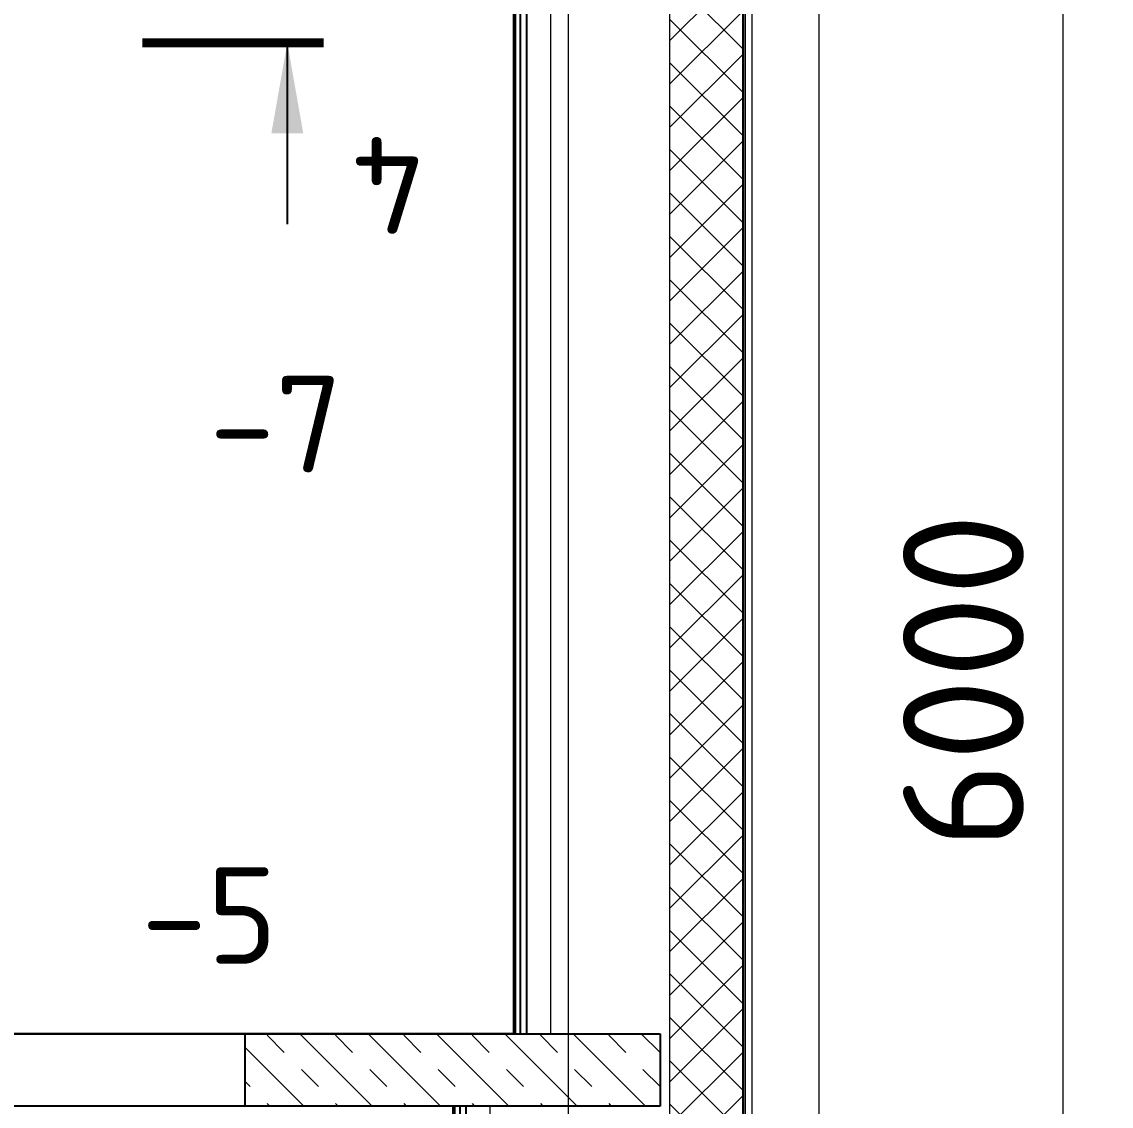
# Model space of a CAD drawing. Header units: metres. Extents: x -7665 to -5405, y -4871 to -3608.
# Drawn here: x -5484.618 to -5482.363, y -4857.762 to -4855.518 of the extents above; entities that cross this region are included whole.
import ezdxf

# ---------------------------------------------------------------- set-up
doc = ezdxf.new("R2010")
doc.units = ezdxf.units.M
doc.header["$PDMODE"] = 35
doc.header["$PDSIZE"] = 0.03
doc.linetypes.add('Xref_level ST-8$0$DASHDOT', pattern=[25.4, 12.7, -6.35, 0, -6.35])
doc.layers.get('Defpoints').update_dxf_attribs({"color": 4})
doc.layers.add('_5-1_Площадь помещений', color=2, linetype='Continuous', lineweight=30, plot=False)
for name, color, linetype in [('A-Wall', 113, 'Continuous'), ('высотные отклонения', 7, 'Continuous'), ('Стены', 7, 'Continuous'), ('Стены ГКЛ (графика)', 7, 'Continuous')]:
    doc.layers.add(name, color=color, linetype=linetype)
for name, color, linetype, lineweight in [('S-WALL-PATT', 7, 'Continuous', 0), ('Выноски', 7, 'Continuous', 15), ('Обобщенные модели', 7, 'Continuous', 18), ('ОСИ', 250, 'Xref_level ST-8$0$DASHDOT', 5), ('Привязки', 7, 'Continuous', 9), ('Стены штриховка', 7, 'Continuous', 9), ('Цоколь', 252, 'Continuous', 18)]:
    doc.layers.add(name, color=color, linetype=linetype, lineweight=lineweight)
doc.layers.add('ГКЛ (контур)', color=255, linetype='Continuous', plot=False)
doc.styles.add('Норм 2.5', font='isocpeur.ttf', dxfattribs={"height": 2.5})
doc.dimstyles.new('Норм Оси', dxfattribs={"dimtxt": 2.5, "dimasz": 2, "dimexe": 1, "dimexo": 0.6267, "dimgap": 0.81, "dimtad": 1, "dimdec": 0, "dimlfac": 1000, "dimrnd": 10, "dimzin": 0, "dimtxsty": 'Норм 2.5', "dimblk": 'OBLIQUE', "dimcen": 0.9, "dimdle": 1.2, "dimclrd": 256, "dimclrt": 256, "dimadec": 3, "dimazin": 0, "dimtfac": 1, "dimtdec": 0, "dimtofl": 0, "dimtmove": 0, "dimatfit": 3, "dimfxl": 1, "dimtfill": 1, "dimtolj": 1, "dimtzin": 0, "dimlwd": -1, "dimlwe": -1, "dimarcsym": 0})
pattern_1 = [(0, (12, 6), (3, 300), [3, -300]), (10, (108, 12), (-49.14, 295.96), [3, -300]), (20, (54, 78), (-99.79, 282.93), [3, -300]), (30, (120, 126), (-147.4, 261.3), [3, -300]), (40, (42, 144), (-190.54, 231.74), [3, -300]), (50, (66, 216), (-227.88, 195.13), [3, -300]), (60, (24, 270), (-258.3, 152.6), [3, -300]), (70, (120, 264), (-280.88, 105.43), [3, -300]), (80, (192, 276), (-294.92, 55.05), [3, -300]), (90, (228, 204), (-300, 3), [3, -300]), (100, (288, 198), (-295.96, -49.14), [3, -300]), (110, (288, 90), (-282.93, -99.8), [3, -300]), (120, (234, 54), (-261.3, -147.4), [3, -300]), (130, (150, 72), (-231.74, -190.54), [3, -300]), (140, (204, 126), (-195.13, -227.88), [3, -300]), (150, (150, 180), (-152.6, -258.3), [3, -300]), (160, (276, 12), (-105.43, -280.88), [3, -300])]

# ---------------------------------------------------------------- blocks, each defined once
blk = doc.blocks.new('*U53')
at = {"layer": 'S-WALL-PATT', "lineweight": 0, "true_color": 0x636466}
h = blk.add_hatch(dxfattribs=at)
h.set_pattern_fill('ANSI37', color=251, scale=20)
h.paths.add_polyline_path([(-150, 0), (0, 0), (0, 4330), (-150, 4330)])
at = {"color": 0}
blk.add_lwpolyline([(-150, 0), (0, 0), (0, 4330), (-150, 4330)], close=True, dxfattribs=at)
blk = doc.blocks.new('*U89')
at = {"layer": 'A-Wall', "linetype": 'Continuous', "lineweight": 18}
h = blk.add_hatch(dxfattribs=at)
h.set_pattern_fill('GENERAL_TEXTURE', color=30, scale=300, style=0, pattern_type=2)
h.set_pattern_definition(pattern_1)
h.paths.add_polyline_path([(12.5, 0), (12.5, -12.5), (530.7, -12.5), (530.7, 0)], flags=0)
at = {"layer": 'A-Wall', "color": 30, "linetype": 'Continuous', "lineweight": 50}
blk.add_line((0.9, -1.3), (3398.2, -1.3), dxfattribs=at)
at = {"layer": 'A-Wall', "color": 11, "linetype": 'Continuous', "lineweight": 25}
for p, q in [((0.9, -13.8), (3410.7, -13.8)), ((0.9, -26.3), (3423.2, -26.3))]:
    blk.add_line(p, q, dxfattribs=at)
at = {"layer": 'A-Wall', "color": 8, "linetype": 'Continuous', "lineweight": 0}
blk.add_line((0.9, -76.3), (3473.2, -76.3), dxfattribs=at)
for points in [[(0.9, -1.3), (0.9, -76.3)], [(3473.2, -76.3), (3398.2, -1.3)]]:
    blk.add_lwpolyline(points, dxfattribs=at)
blk = doc.blocks.new('*U91')
at = {"layer": 'A-Wall', "linetype": 'Continuous', "lineweight": 18}
h = blk.add_hatch(dxfattribs=at)
h.set_pattern_fill('GENERAL_TEXTURE', color=30, scale=300, style=0, pattern_type=2)
h.set_pattern_definition(pattern_1)
h.paths.add_polyline_path([(12.5, 0), (12.5, -12.5), (530.7, -12.5), (530.7, 0)], flags=0)
at = {"layer": 'A-Wall', "color": 30, "linetype": 'Continuous', "lineweight": 50}
blk.add_line((0.9, -1.3), (398, -1.3), dxfattribs=at)
at = {"layer": 'A-Wall', "color": 11, "linetype": 'Continuous', "lineweight": 25}
for p, q in [((0.9, -13.8), (385.5, -13.8)), ((0.9, -26.3), (373, -26.3))]:
    blk.add_line(p, q, dxfattribs=at)
at = {"layer": 'A-Wall', "color": 8, "linetype": 'Continuous', "lineweight": 0}
blk.add_line((0.9, -76.3), (323, -76.3), dxfattribs=at)
for points in [[(0.9, -1.3), (0.9, -76.3)], [(323, -76.3), (398, -1.3)]]:
    blk.add_lwpolyline(points, dxfattribs=at)
blk = doc.blocks.new('*U183')
at = {"layer": 'Цоколь'}
for p, q in [((7300, 0), (0, 0)), ((7302.6, -2.6), (0, -2.6)), ((7305.5, -5.5), (0, -5.5)), ((7319.9, -19.9), (0, -19.9)), ((7458.1, -158.1), (0, -158.1))]:
    blk.add_line(p, q, dxfattribs=at)
blk = doc.blocks.new('_Oblique')
at = {"color": 0, "linetype": 'ByBlock', "lineweight": -2}
blk.add_line((-0.5, -0.5), (0.5, 0.5), dxfattribs=at)
blk = doc.blocks.new('*D230')
at = {"layer": 'Defpoints', "color": 0}
for p in [(-5482.463, -4853.8821), (-5482.463, -4859.8821), (-5482.463, -4859.8821)]:
    blk.add_point(p, dxfattribs=at)
at = {"layer": 'Привязки'}
blk.add_line((-5482.463, -4853.7621), (-5482.463, -4860.0021), dxfattribs=at)
at = {"layer": 'Привязки', "color": 0}
for p, q in [((-5482.5257, -4853.8821), (-5482.563, -4853.8821)), ((-5482.5257, -4859.8821), (-5482.563, -4859.8821))]:
    blk.add_line(p, q, dxfattribs=at)
at = {"layer": 'Привязки', "xscale": 0.2, "yscale": 0.2, "zscale": 0.2}
for p, rotation in [((-5482.463, -4853.8821), 90), ((-5482.463, -4859.8821), 270)]:
    blk.add_blockref('_Oblique', p, dxfattribs=dict(at, rotation=rotation))
at = {"layer": 'Привязки', "insert": (-5482.669, -4856.8821), "char_height": 0.25, "attachment_point": 5, "rotation": 90, "style": 'Норм 2.5', "bg_fill": 3, "box_fill_scale": 1.1, "bg_fill_color": 256, "bg_fill_true_color": 13158600, "bg_fill_transparency": 0}
blk.add_mtext('\\A1;6000', dxfattribs=at)
blk = doc.blocks.new('стрелка разреза')
blk.add_hatch(color=256).paths.add_polyline_path([(0, -3.75), (2.344, -3.337), (2.344, -4.163)], flags=0)
blk.add_line((0, -3.75), (4.688, -3.75))
at = {"lineweight": 30, "const_width": 0.234}
blk.add_lwpolyline([(0, 0), (0, -4.687)], dxfattribs=at)

msp = doc.modelspace()

# ---------------------------------------------------------------- hatches: boundary and pattern name
at = {"layer": 'Стены штриховка'}
h = msp.add_hatch(dxfattribs=at)
h.set_pattern_fill('ASHLER', color=256, scale=0.2, angle=270, pattern_type=2)
h.set_pattern_definition([(315, (-8223.37095, -4184.87421), (0.070710678, 0.070710678), []), (315, (-8223.30025, -4184.87421), (0.070710678, 0.070710678), [0.05, -0.05])])
h.paths.add_polyline_path([(-5483.2964, -4857.6121), (-5484.1564, -4857.6121), (-5484.1564, -4857.7621), (-5483.2964, -4857.7621)])

# ---------------------------------------------------------------- linework, layer by layer
at = {"layer": '_5-1_Площадь помещений'}
msp.add_lwpolyline([(-5486.4814, -4853.9098), (-5483.7418, -4853.9098), (-5483.7418, -4854.2148), (-5483.5978, -4854.2148), (-5483.5978, -4857.6121), (-5486.4814, -4857.6121), (-5486.4814, -4853.9098)], dxfattribs=at)
at = {"layer": 'ГКЛ (контур)'}
for points in [[(-5483.5978, -4857.6121), (-5483.5978, -4854.2148), (-5483.7418, -4854.2148), (-5483.7418, -4853.9098), (-5486.4814, -4853.9098)], [(-5483.7238, -4857.7621), (-5483.7238, -4859.6071)]]:
    msp.add_lwpolyline(points, dxfattribs=at)
at = {"layer": 'ОСИ'}
msp.add_line((-5483.4864, -4867.2055), (-5483.4864, -4852.6045), dxfattribs=at)
at = {"layer": 'Стены'}
msp.add_lwpolyline([(-5513.6764, -4857.6121), (-5483.2964, -4857.6121), (-5483.2964, -4857.7621), (-5513.6764, -4857.7621)], close=True, dxfattribs=at)
msp.add_lwpolyline([(-5484.1564, -4857.6121), (-5484.1564, -4857.7621)], dxfattribs=at)

# ---------------------------------------------------------------- block references
at = {"xscale": -0.08, "yscale": 0.08, "zscale": 0.08, "rotation": 90}
msp.add_blockref('стрелка разреза', (-5484.3683, -4855.5613, -20.651), dxfattribs=at)
at = {"layer": 'Выноски', "xscale": -0.001, "yscale": 0.001, "zscale": 0.001, "rotation": 180}
msp.add_blockref('*U53', (-5483.1264, -4853.7521), dxfattribs=at)
at = {"layer": 'Обобщенные модели', "xscale": 0.001, "yscale": 0.001, "zscale": 0.001, "rotation": 90.00000000000001}
msp.add_blockref('*U183', (-5483.1264, -4860.8821), dxfattribs=at)
at = {"layer": 'Стены ГКЛ (графика)', "yscale": 0.001, "zscale": 0.001}
for name, p, xscale, rotation in [('*U89', (-5483.5991, -4857.613), 0.001, 90.00000000000001), ('*U91', (-5483.7252, -4857.7612), -0.001, 90)]:
    msp.add_blockref(name, p, dxfattribs=dict(at, xscale=xscale, rotation=rotation))

# ---------------------------------------------------------------- dimensions: what is measured, and where the dimension line sits
at = {"layer": 'Привязки'}
dim = msp.add_linear_dim(base=(-5482.463, -4859.8821), p1=(-5482.463, -4853.8821), p2=(-5482.463, -4859.8821), angle=90, dimstyle='Норм Оси', dxfattribs=at)
dim.commit()
dim.dimension.update_dxf_attribs({"geometry": '*D230', "text_midpoint": (-5482.669, -4856.8821)})

# ---------------------------------------------------------------- next in the draw order: texts
at = {"insert": (-5483.8583, -4855.8558, -20.651), "char_height": 0.2, "width": 0.2, "attachment_point": 5, "rotation": 180, "style": 'Норм 2.5', "bg_fill": 3, "box_fill_scale": 1.1, "bg_fill_color": 256, "bg_fill_transparency": 0}
msp.add_mtext('4', dxfattribs=at)
at = {"layer": 'высотные отклонения', "char_height": 0.2, "width": 0.2, "attachment_point": 5, "style": 'Норм 2.5', "bg_fill": 3, "box_fill_scale": 1.1, "bg_fill_color": 256, "bg_fill_true_color": 13158600, "bg_fill_transparency": 0}
for s, insert in [('-7', (-5484.0916, -4856.3503, 20.643)), ('-5', (-5484.2298, -4857.3675, 20.645))]:
    msp.add_mtext(s, dxfattribs=dict(at, insert=insert))

doc.saveas('drawing.dxf')
